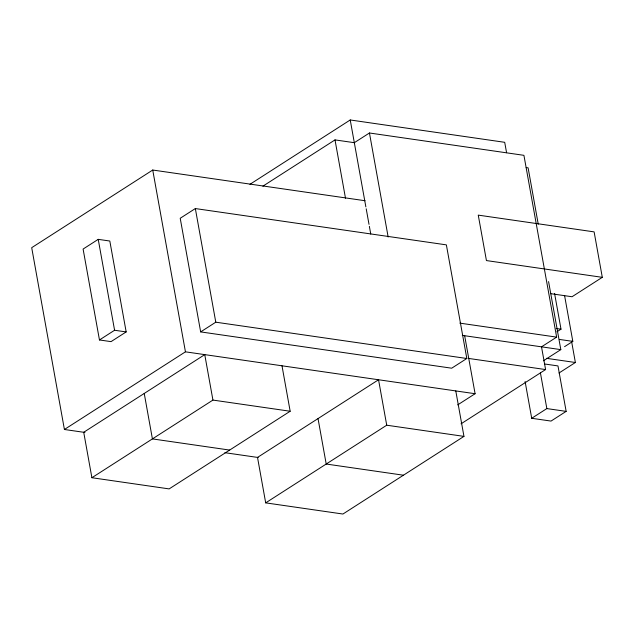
<?xml version="1.0" encoding="UTF-8"?>
<svg xmlns="http://www.w3.org/2000/svg" width="634" height="634" viewBox="0 0 634 634"><rect width="100%" height="100%" fill="white"/><g stroke="black" fill="none" stroke-linecap="round" stroke-linejoin="round"><path stroke-width="0.95" d="M365.073 200.732L152.731 170.031L31.7 247.68L64.414 429.487L84.964 432.459M98.23 239.351L83.102 249.051L99.459 339.959L111.045 341.631L126.174 331.923L109.817 241.023L98.23 239.351L114.588 330.251L99.459 339.959M195.343 208.562L180.214 218.27L200.661 331.899L451.693 368.203L466.822 358.495L446.376 244.867L195.343 208.562L215.79 322.191L200.661 331.899M249.923 184.328L350.23 119.969L504.704 142.309L506.582 152.723M262.888 186.174L335.006 139.9L354.319 142.69L369.448 132.989L523.922 155.33L556.636 337.129L541.507 346.838L545.597 369.567L461.045 423.813M64.414 429.487L185.445 351.83L475.096 393.722L464.595 335.386M212.929 400.078L204.75 354.628L83.72 432.277L91.898 477.727L212.929 400.078L290.166 411.244L281.995 365.794M290.166 411.244L169.143 488.901L91.898 477.727M602.3 277.335L486.436 260.574L478.258 215.124L594.121 231.878L602.3 277.335L572.042 296.744L550.803 293.677M386.724 425.208L378.546 379.758L257.515 457.415L265.694 502.865L386.724 425.208L463.961 436.382L455.783 390.924M556.858 331.836L561.003 329.181L554.568 293.399M457.685 404.888L475.096 393.722M564.569 346.671L572.819 341.377L564.585 295.595M543.409 360.801L560.821 349.627L548.576 281.575M559.029 372.99L575.379 362.497L571.551 341.227M463.961 436.382L342.931 514.031L265.694 502.865M525.103 381.541L531.712 418.289L546.841 408.581L566.154 411.371L557.975 365.921L544.455 363.964M566.154 411.371L551.025 421.079L531.712 418.289M526.172 167.542L528.106 167.828L538.25 224.214M556.176 328.483L561.003 329.181M459.84 323.134L556.636 337.129M559.307 339.42L572.819 341.377M462.313 335.386L560.821 349.627M546.413 358.313L575.379 362.497M468.36 358.392L545.597 369.567M215.79 322.191L466.822 358.495M114.588 330.251L126.174 331.923M229.659 450.077L152.414 438.902L144.235 393.452M403.446 475.207L326.209 464.033L318.03 418.583M224.896 452.692L258.165 457.502M540.406 372.8L546.841 408.581M369.448 132.989L388.159 237.013M350.23 119.969L365.858 206.858M366.214 208.808L369.012 224.357M369.36 226.306L370.755 234.081M335.006 139.9L345.498 198.236M152.731 170.031L185.445 351.83"/></g></svg>
